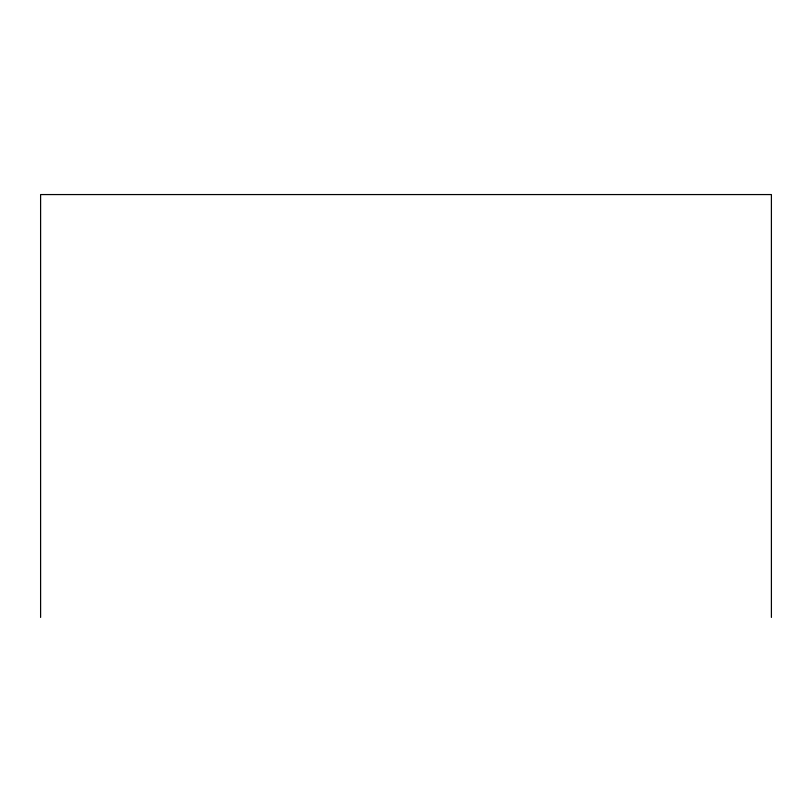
<?xml version="1.0" encoding="UTF-8"?>
<svg xmlns="http://www.w3.org/2000/svg" width="812" height="812" viewBox="0 0 812 812"><rect width="100%" height="100%" fill="white"/><g stroke="black" fill="none" stroke-linecap="round" stroke-linejoin="round"><path stroke-width="1.22" d="M771.4 617.435L771.4 194.565L40.6 194.565L40.6 617.435"/></g></svg>
